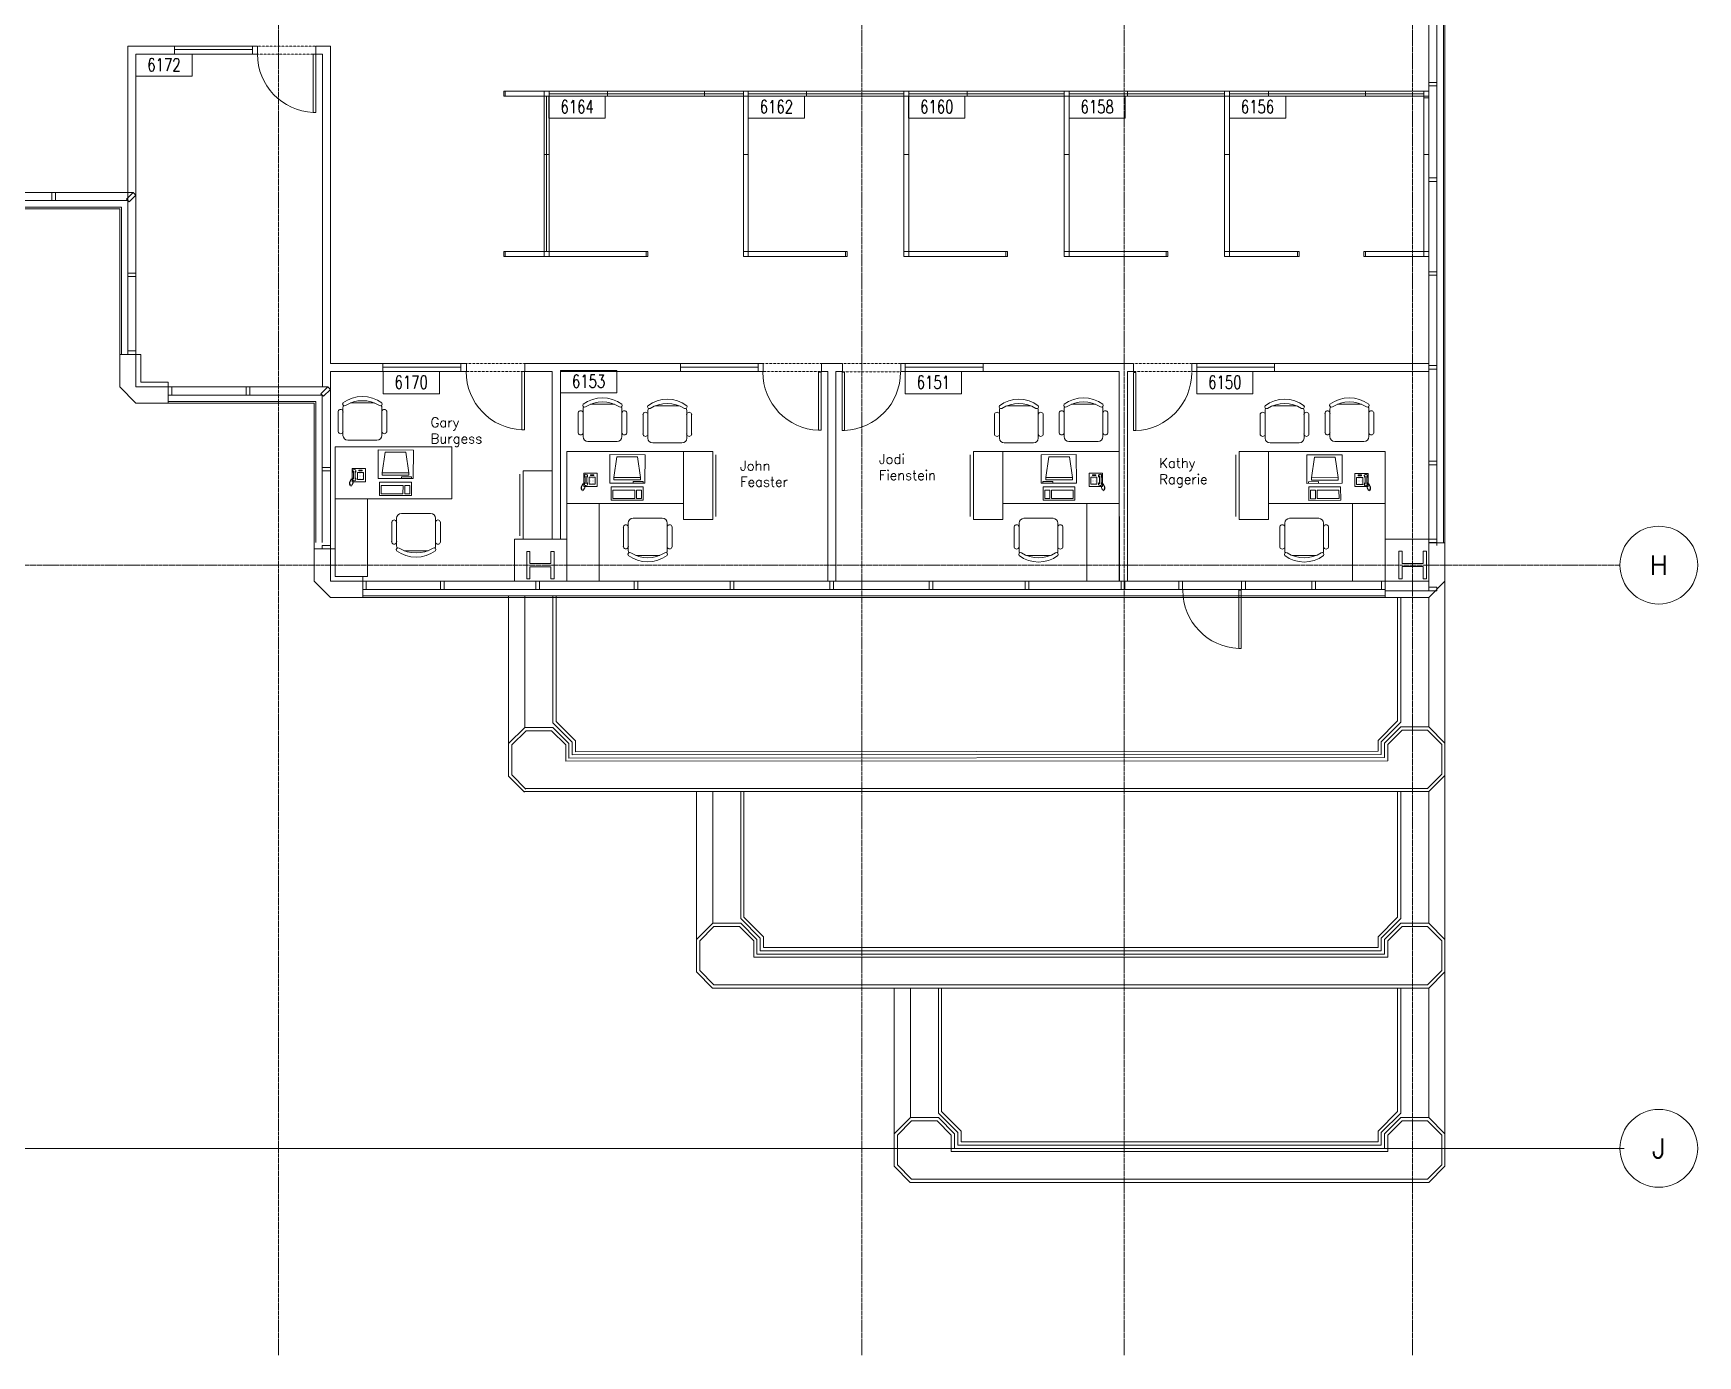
# Model space of a CAD drawing. Header units: inches. Extents: x 736 to 3540, y 736 to 3540.
# Drawn here: x 2513 to 3540, y 736 to 1552 of the extents above; entities that cross this region are included whole.
import ezdxf
from ezdxf.enums import TextEntityAlignment as Align

# ---------------------------------------------------------------- set-up
doc = ezdxf.new("R2010")
doc.units = ezdxf.units.IN
doc.header["$MEASUREMENT"] = 0
doc.linetypes.add('CENTER', pattern=[2, 1.25, -0.25, 0.25, -0.25])
doc.linetypes.add('HIDDEN2', pattern=[0.1875, 0.125, -0.0625])
doc.layers.get('0').update_dxf_attribs({"linetype": 'CONTINUOUS', "lineweight": 18})
for name, color, linetype, lineweight in [('BUILDING SHELL', 151, 'CONTINUOUS', 18), ('CHAIRS', 4, 'CONTINUOUS', 18), ('COLUMNS', 8, 'CONTINUOUS', 18), ('CPU', 6, 'CONTINUOUS', 18), ('CUBICLE PANELS', 6, 'CONTINUOUS', 18), ('DOORS', 3, 'CONTINUOUS', 18), ('EMPLOYEE', 1, 'CONTINUOUS', 18), ('FURNITURE', 3, 'CONTINUOUS', 18), ('GRID', 255, 'CONTINUOUS', 18), ('GRIDLN', 9, 'CENTER', 18), ('HEADERS', 5, 'HIDDEN2', 18), ('PHONES', 30, 'CONTINUOUS', 18), ('RMNUM', 11, 'CONTINUOUS', 18), ('ROOM NUMBERS', 21, 'CONTINUOUS', 18), ('SILLS', 8, 'CONTINUOUS', 18), ('TERRACE', 4, 'CONTINUOUS', 18), ('WALLS', 6, 'CONTINUOUS', 18), ('WINDOWS', 8, 'CONTINUOUS', 18), ('WINDOWS-MULLIONS', 8, 'CONTINUOUS', 18)]:
    doc.layers.add(name, color=color, linetype=linetype, lineweight=lineweight)
doc.styles.add('ARCHITXT', font='simplex.shx')
doc.styles.add('HL-LD', font='simplex.shx')
doc.styles.add('ROMANS', font='romans', dxfattribs={"width": 0.75, "height": 8})

# ---------------------------------------------------------------- blocks, each defined once
blk = doc.blocks.new('DR-36')
for p, q in [((0, 36), (0, 0)), ((0, 36), (1.5, 36)), ((1.5, 36), (1.5, 0)), ((0, 0), (1.5, 0))]:
    blk.add_line(p, q)
blk.add_arc((0, 0), 36, 0, 87.6141)
blk = doc.blocks.new('NCL-HL')
blk.add_circle((0, 0), 0.25)
at = {"style": 'HL-LD'}
blk.add_attdef('#', text='', height=0.125, dxfattribs=at).set_placement((0, 0), align=Align.MIDDLE)
blk = doc.blocks.new('RMNUM')
at = {"lineweight": -2}
blk.add_lwpolyline([(-16.33354, 6.674702), (18.388073, 6.674702), (18.388073, -6.982766), (-16.33354, -6.982766), (-16.33354, 6.674702)], dxfattribs=at)
at = {"lineweight": -2, "style": 'ROMANS', "width": 0.75}
blk.add_attdef('NUMBER', text='', height=8, dxfattribs=at).set_placement((1.027267, 0.114097), align=Align.MIDDLE_CENTER)
blk = doc.blocks.new('DESK3')
for p, q in [((72, 0), (0, 0)), ((0, 0), (0, -80)), ((72, -32), (72, 0)), ((0, -32), (72, -32)), ((20, -80), (20, -32)), ((0, -80), (20, -80))]:
    blk.add_line(p, q)
blk = doc.blocks.new('RECTANG')
for p, q in [((1, 1), (0, 1)), ((0, 1), (0, 0)), ((1, 0), (1, 1)), ((0, 0), (1, 0))]:
    blk.add_line(p, q)
blk = doc.blocks.new('FNPHONE')
for p, q in [((-9.1, 0.2), (-9.7, 0)), ((-8.9, 0.6), (-9.5, 0.4)), ((-8.7, 1), (-9.3, 0.8)), ((-8.5, 1.4), (-9.1, 1.2)), ((-8.3, 1.8), (-8.9, 1.6)), ((-7.1, 0.6), (-7.5, -0.6)), ((-7.3, 6.5), (-7.3, 1.5)), ((-6.3, 6.5), (-6.3, 1.5)), ((-3.9, 4.8), (-3.9, 4.8)), ((-3.9, 3.9), (-3.9, 3.9)), ((-3.9, 3), (-3.9, 3)), ((-3.9, 2), (-3.9, 2)), ((-2.9, 4.8), (-2.9, 4.8)), ((-2.9, 3.9), (-2.9, 3.9)), ((-2.9, 3), (-2.9, 3)), ((-2.9, 2), (-2.9, 2)), ((-2, 4.8), (-2, 4.8)), ((-2, 3.9), (-2, 3.9)), ((-2, 3), (-2, 3)), ((-2, 2), (-2, 2)), ((-9.3, -0.2), (-9.9, -0.4)), ((-9.3, -0.6), (-9.9, -0.8)), ((-9.3, -1), (-9.9, -1.2)), ((-9.3, -1.4), (-9.9, -1.6)), ((-9.1, -1.8), (-9.7, -2)), ((-8.9, -2.2), (-9.5, -2.4)), ((-8.4, -2.5), (-9, -2.7)), ((-7.9, -2), (-8.5, -2.2)), ((-7.7, -1.6), (-8.3, -1.8)), ((-7.5, -1.2), (-8.1, -1.4)), ((-7.3, -0.8), (-7.9, -1))]:
    blk.add_line(p, q)
for centre, start, end in [((-6.8, 6.5), 298.4915, 241.5085), ((-6.8, 1.5), 118.4915, 61.5085)]:
    blk.add_arc(centre, 1.05, start, end)
for p, xscale, yscale, zscale in [((-8.2, 0), 8.20528234483245, 8.104073169521023, 8.20528234483245), ((-4.8, 1.3), 3.75, 4.375, 3.75), ((-4, 6.7), 2.03125, 0.46875, 2.03125)]:
    blk.add_blockref('RECTANG', p, dxfattribs=dict(xscale=xscale, yscale=yscale, zscale=zscale))
blk = doc.blocks.new('CHAIR1')
for p, q in [((20, 12), (3, 12)), ((5.1, 15), (17.9, 15)), ((0, 9), (0, -9)), ((23, -7.4), (23, 7.4)), ((3, -12), (20, -12)), ((5.1, -15), (17.9, -15))]:
    blk.add_line(p, q)
for centre, radius, start, end in [((3, 9), 3, 90, 180), ((5.6, 13.5), 1.56, 73.7398, 286.2602), ((17.4, 13.5), 1.56, 253.7398, 106.2602), ((20, 9), 3, 62.4156, 90), ((22.3, 11.1), 1.1, 53.3099, 212.0274), ((4.8, 0), 19.6, 327.5758, 32.4242), ((7, 0), 20, 323.1301, 36.8699), ((3, -9), 3, 180, 270), ((5.6, -13.5), 1.56, 73.7398, 286.2602), ((17.4, -13.5), 1.56, 253.7398, 106.2602), ((20, -9), 3, 270, 297.5844), ((22.3, -11.1), 1.1, 147.9726, 306.6901)]:
    blk.add_arc(centre, radius, start, end)
blk = doc.blocks.new('IBMAT', base_point=(61, 306))
for p, q in [((75, 307), (75, 306)), ((81, 307), (75, 307)), ((81, 306), (81, 307))]:
    blk.add_line(p, q)
at = {"xscale": 21, "yscale": 17, "zscale": 21}
blk.add_blockref('RECTANG', (61, 306), dxfattribs=at)
blk = doc.blocks.new('KEYBOARD', base_point=(60, 294))
for p, xscale, yscale, zscale in [((60, 294), 19, 8, 19), ((61, 295), 13, 5, 13), ((75, 295), 3, 5, 3)]:
    blk.add_blockref('RECTANG', p, dxfattribs=dict(xscale=xscale, yscale=yscale, zscale=zscale))
blk = doc.blocks.new('COMPUTER')
for p, q in [((-6.6, 16.2), (-8.5, 3.5)), ((6.1, 16.2), (-6.6, 16.2)), ((8, 3.5), (6.1, 16.2)), ((-8.5, 3.5), (-8.5, 2)), ((8, 3.5), (-8.5, 3.5)), ((-8.5, 2), (8, 2)), ((8, 2), (8, 3.5))]:
    blk.add_line(p, q)
at = {"xscale": 1.033846153846154, "yscale": 1.033846153846154, "zscale": 1.033846153846154}
for name, p in [('IBMAT', (-10.9, 0)), ('KEYBOARD', (-10, -10.5))]:
    blk.add_blockref(name, p, dxfattribs=at)
blk = doc.blocks.new('FC42X18D')
for p, q in [((-21, 0), (-21, -18)), ((-21, 0), (21, 0)), ((21, -18), (21, 0)), ((-21, -18), (21, -18)), ((-19, -20), (19, -20))]:
    blk.add_line(p, q)

msp = doc.modelspace()

# ---------------------------------------------------------------- linework, layer by layer
at = {"layer": 'BUILDING SHELL'}
for p, q in [((2576, 1354), (2566, 1354)), ((2566, 1334), (2566, 1354)), ((2576, 1354), (2576, 1334)), ((2576, 1324), (2566, 1334)), ((2576, 1334), (2596, 1334)), ((2596, 1334), (2596, 1324)), ((2596, 1324), (2576, 1324)), ((2696, 1234), (2686, 1234)), ((2686, 1214), (2686, 1234)), ((2696, 1234), (2696, 1214)), ((3374, 1214), (3374, 1240.2)), ((3374, 1238), (3374, 1210.4)), ((3374, 1238), (3374, 1210)), ((3374, 1237.7), (3384, 1237.7)), ((3384, 1237.7), (3384, 1213.7)), ((2696, 1204), (2686, 1214)), ((2696, 1214), (2716, 1214)), ((2716, 1214), (2716, 1204)), ((3347.1, 1214), (3347.1, 1204)), ((3347.1, 1214), (3374, 1214)), ((3384, 1214), (3374, 1204)), ((2716, 1204), (2696, 1204)), ((3374, 1204), (3347.1, 1204))]:
    msp.add_line(p, q, dxfattribs=at)
at = {"layer": 'COLUMNS'}
for points in [[(2832.2, 1215.5), (2834.2, 1215.5), (2834.2, 1232.5), (2832.2, 1232.5), (2832.2, 1225), (2819.2, 1225), (2819.2, 1232.5), (2817.2, 1232.5), (2817.2, 1215.5), (2819.2, 1215.5), (2819.2, 1223), (2832.2, 1223)], [(3370.5, 1215.6), (3372.5, 1215.6), (3372.5, 1232.6), (3370.5, 1232.6), (3370.5, 1225.1), (3357.5, 1225.1), (3357.5, 1232.6), (3355.5, 1232.6), (3355.5, 1215.6), (3357.5, 1215.6), (3357.5, 1223.1), (3370.5, 1223.1)]]:
    msp.add_lwpolyline(points, close=True, dxfattribs=at)
at = {"layer": 'CUBICLE PANELS', "linetype": 'Continuous'}
for p, q in [((3371, 1513.5), (3374, 1513.5)), ((3371, 1478.5), (3371, 1476.5)), ((3374, 1477.5), (3371, 1477.5)), ((3374, 1478.5), (3374, 1476.5))]:
    msp.add_line(p, q, dxfattribs=at)
for points in [[(2805, 1513.5), (2804, 1513.5), (2803, 1513.5), (2803, 1516.5), (2805, 1516.5)], [(2804, 1516.5), (2804, 1513.5)], [(2805, 1516.5), (2827, 1516.5)], [(2805, 1513.5), (2827, 1513.5)], [(2827, 1516.5), (2828, 1516.5), (2828, 1513.5), (2827, 1513.5)], [(2828, 1516.5), (2831, 1516.5)], [(2828, 1512.5), (2828, 1513.5), (2831, 1513.5), (2831, 1512.5)], [(2828, 1478.5), (2828, 1512.5)], [(2829.5, 1477.5), (2829.5, 1513.5)], [(2832, 1513.5), (2831, 1513.5), (2831, 1516.5), (2832, 1516.5)], [(2831, 1515), (2867, 1515)], [(2831, 1478.5), (2831, 1512.5)], [(2832, 1516.5), (2866, 1516.5)], [(2832, 1513.5), (2866, 1513.5)], [(2866, 1516.5), (2868, 1516.5)], [(2866, 1513.5), (2868, 1513.5)], [(2867, 1516.5), (2867, 1513.5)], [(2867, 1515), (2927, 1515)], [(2868, 1516.5), (2926, 1516.5)], [(2868, 1513.5), (2926, 1513.5)], [(2926, 1516.5), (2928, 1516.5)], [(2926, 1513.5), (2928, 1513.5)], [(2927, 1516.5), (2927, 1513.5)], [(2927, 1515), (2951, 1515)], [(2928, 1516.5), (2950, 1516.5)], [(2928, 1513.5), (2950, 1513.5)], [(2950, 1516.5), (2951, 1516.5), (2951, 1513.5), (2950, 1513.5)], [(2951, 1516.5), (2954, 1516.5)], [(2951, 1512.5), (2951, 1513.5), (2954, 1513.5), (2954, 1512.5)], [(2951, 1478.5), (2951, 1512.5)], [(2955, 1513.5), (2954, 1513.5), (2954, 1516.5), (2955, 1516.5)], [(2954, 1515), (2990, 1515)], [(2954, 1478.5), (2954, 1512.5)], [(2955, 1516.5), (2989, 1516.5)], [(2955, 1513.5), (2989, 1513.5)], [(2989, 1516.5), (2991, 1516.5)], [(2989, 1513.5), (2991, 1513.5)], [(2990, 1516.5), (2990, 1513.5)], [(2990, 1515), (3050, 1515)], [(2991, 1516.5), (3049, 1516.5)], [(2991, 1513.5), (3049, 1513.5)], [(3049, 1516.5), (3050, 1516.5), (3050, 1513.5), (3049, 1513.5)], [(3050, 1516.5), (3053, 1516.5)], [(3050, 1512.5), (3050, 1513.5), (3053, 1513.5), (3053, 1512.5)], [(3050, 1478.5), (3050, 1512.5)], [(3054, 1513.5), (3053, 1513.5), (3053, 1516.5), (3054, 1516.5)], [(3053, 1515), (3089, 1515)], [(3053, 1478.5), (3053, 1512.5)], [(3054, 1516.5), (3088, 1516.5)], [(3054, 1513.5), (3088, 1513.5)], [(3088, 1516.5), (3090, 1516.5)], [(3088, 1513.5), (3090, 1513.5)], [(3089, 1516.5), (3089, 1513.5)], [(3089, 1515), (3149, 1515)], [(3090, 1516.5), (3148, 1516.5)], [(3090, 1513.5), (3148, 1513.5)], [(3148, 1516.5), (3149, 1516.5), (3149, 1513.5), (3148, 1513.5)], [(3149, 1516.5), (3152, 1516.5)], [(3149, 1512.5), (3149, 1513.5), (3152, 1513.5), (3152, 1512.5)], [(3149, 1478.5), (3149, 1512.5)], [(3153, 1513.5), (3152, 1513.5), (3152, 1516.5), (3153, 1516.5)], [(3152, 1515), (3188, 1515)], [(3152, 1478.5), (3152, 1512.5)], [(3153, 1516.5), (3187, 1516.5)], [(3153, 1513.5), (3187, 1513.5)], [(3187, 1516.5), (3189, 1516.5)], [(3187, 1513.5), (3189, 1513.5)], [(3188, 1516.5), (3188, 1513.5)], [(3188, 1515), (3248, 1515)], [(3189, 1516.5), (3247, 1516.5)], [(3189, 1513.5), (3247, 1513.5)], [(3247, 1516.5), (3248, 1516.5), (3248, 1513.5), (3247, 1513.5)], [(3248, 1516.5), (3251, 1516.5)], [(3248, 1512.5), (3248, 1513.5), (3251, 1513.5), (3251, 1512.5)], [(3248, 1512.5), (3248, 1478.5)], [(3252, 1513.5), (3251, 1513.5), (3251, 1516.5), (3252, 1516.5)], [(3251, 1515), (3275, 1515)], [(3251, 1512.5), (3251, 1478.5)], [(3252, 1516.5), (3274, 1516.5)], [(3252, 1513.5), (3274, 1513.5)], [(3274, 1516.5), (3276, 1516.5)], [(3274, 1513.5), (3276, 1513.5)], [(3275, 1516.5), (3275, 1513.5)], [(3275, 1515), (3335, 1515)], [(3276, 1516.5), (3334, 1516.5)], [(3276, 1513.5), (3334, 1513.5)], [(3334, 1516.5), (3336, 1516.5)], [(3334, 1513.5), (3336, 1513.5)], [(3335, 1516.5), (3335, 1513.5)], [(3335, 1515), (3371, 1515)], [(3336, 1516.5), (3370, 1516.5)], [(3336, 1513.5), (3370, 1513.5)], [(3370, 1516.5), (3371, 1516.5), (3371, 1513.5), (3370, 1513.5)], [(3374, 1513.5), (3374, 1516.5), (3371, 1516.5)], [(3374, 1514.5), (3374, 1513.5), (3374, 1512.5), (3371, 1512.5), (3371, 1514.5)], [(3371, 1512.5), (3371, 1513.5), (3374, 1513.5), (3374, 1512.5)], [(3371, 1512.5), (3371, 1478.5)], [(3374, 1512.5), (3374, 1478.5)], [(2828, 1478.5), (2828, 1476.5)], [(2831, 1477.5), (2828, 1477.5)], [(2828, 1418.5), (2828, 1476.5)], [(2829.5, 1417.5), (2829.5, 1477.5)], [(2831, 1478.5), (2831, 1476.5)], [(2831, 1418.5), (2831, 1476.5)], [(2951, 1476.5), (2951, 1478.5)], [(2951, 1477.5), (2954, 1477.5)], [(2951, 1418.5), (2951, 1476.5)], [(2954, 1476.5), (2954, 1478.5)], [(2954, 1418.5), (2954, 1476.5)], [(3050, 1476.5), (3050, 1478.5)], [(3050, 1477.5), (3053, 1477.5)], [(3050, 1418.5), (3050, 1476.5)], [(3053, 1476.5), (3053, 1478.5)], [(3053, 1418.5), (3053, 1476.5)], [(3149, 1476.5), (3149, 1478.5)], [(3149, 1477.5), (3152, 1477.5)], [(3149, 1418.5), (3149, 1476.5)], [(3152, 1476.5), (3152, 1478.5)], [(3152, 1418.5), (3152, 1476.5)], [(3248, 1478.5), (3248, 1476.5)], [(3251, 1477.5), (3248, 1477.5)], [(3248, 1476.5), (3248, 1418.5)], [(3251, 1478.5), (3251, 1476.5)], [(3251, 1476.5), (3251, 1418.5)], [(3371, 1476.5), (3371, 1418.5)], [(3374, 1476.5), (3374, 1418.5)], [(2831, 1418.5), (2831, 1417.5), (2828, 1417.5), (2828, 1418.5)], [(2954, 1418.5), (2954, 1417.5), (2951, 1417.5), (2951, 1418.5)], [(3053, 1418.5), (3053, 1417.5), (3050, 1417.5), (3050, 1418.5)], [(3152, 1418.5), (3152, 1417.5), (3149, 1417.5), (3149, 1418.5)], [(3251, 1418.5), (3251, 1417.5), (3248, 1417.5), (3248, 1418.5)], [(3374, 1418.5), (3374, 1417.5), (3371, 1417.5), (3371, 1418.5)], [(2805, 1414.5), (2804, 1414.5), (2803, 1414.5), (2803, 1417.5), (2805, 1417.5)], [(2804, 1417.5), (2804, 1414.5)], [(2827, 1417.5), (2805, 1417.5)], [(2827, 1414.5), (2805, 1414.5)], [(2827, 1417.5), (2828, 1417.5), (2828, 1414.5), (2827, 1414.5)], [(2831, 1414.5), (2828, 1414.5)], [(2832, 1414.5), (2831, 1414.5), (2831, 1417.5), (2832, 1417.5)], [(2890, 1417.5), (2832, 1417.5)], [(2890, 1414.5), (2832, 1414.5)], [(2890, 1417.5), (2891, 1417.5), (2892, 1417.5), (2892, 1414.5), (2890, 1414.5)], [(2891, 1414.5), (2891, 1417.5)], [(2951, 1417.5), (2951, 1414.5), (2954, 1414.5)], [(2955, 1414.5), (2954, 1414.5), (2954, 1417.5), (2955, 1417.5)], [(3013, 1417.5), (2955, 1417.5)], [(3013, 1414.5), (2955, 1414.5)], [(3013, 1417.5), (3014, 1417.5), (3015, 1417.5), (3015, 1414.5), (3013, 1414.5)], [(3014, 1414.5), (3014, 1417.5)], [(3050, 1417.5), (3050, 1414.5), (3053, 1414.5)], [(3054, 1414.5), (3053, 1414.5), (3053, 1417.5), (3054, 1417.5)], [(3112, 1417.5), (3054, 1417.5)], [(3112, 1414.5), (3054, 1414.5)], [(3112, 1417.5), (3113, 1417.5), (3114, 1417.5), (3114, 1414.5), (3112, 1414.5)], [(3113, 1414.5), (3113, 1417.5)], [(3149, 1417.5), (3149, 1414.5), (3152, 1414.5)], [(3153, 1414.5), (3152, 1414.5), (3152, 1417.5), (3153, 1417.5)], [(3211, 1417.5), (3153, 1417.5)], [(3211, 1414.5), (3153, 1414.5)], [(3211, 1417.5), (3212, 1417.5), (3213, 1417.5), (3213, 1414.5), (3211, 1414.5)], [(3212, 1414.5), (3212, 1417.5)], [(3248, 1417.5), (3248, 1414.5), (3251, 1414.5)], [(3252, 1414.5), (3251, 1414.5), (3251, 1417.5), (3252, 1417.5)], [(3292, 1417.5), (3252, 1417.5)], [(3292, 1414.5), (3252, 1414.5)], [(3292, 1417.5), (3293, 1417.5), (3294, 1417.5), (3294, 1414.5), (3292, 1414.5)], [(3293, 1414.5), (3293, 1417.5)], [(3336, 1414.5), (3335, 1414.5), (3334, 1414.5), (3334, 1417.5), (3336, 1417.5)], [(3335, 1417.5), (3335, 1414.5)], [(3370, 1417.5), (3336, 1417.5)], [(3370, 1414.5), (3336, 1414.5)], [(3370, 1417.5), (3371, 1417.5), (3371, 1414.5), (3370, 1414.5)], [(3371, 1414.5), (3374, 1414.5), (3374, 1417.5)]]:
    msp.add_lwpolyline(points, dxfattribs=at)
at = {"layer": 'GRIDLN'}
for p, q in [((2664, 3492), (2664, 736)), ((3024, 3492), (3024, 736)), ((3186, 3492), (3186, 736)), ((3364, 3492), (3364, 736)), ((3492, 1224), (736, 1224)), ((3492, 1224), (736, 1224)), ((3492, 864), (736, 864)), ((3494.7, 864), (738.7, 864))]:
    msp.add_line(p, q, dxfattribs=at)
at = {"layer": 'HEADERS'}
for p, q in [((2687.1, 1544.4), (2651.1, 1544.4)), ((2651.1, 1539.4), (2687.1, 1539.4)), ((2815.8, 1348.5), (2779.8, 1348.5)), ((2998.9, 1348.5), (2962.9, 1348.5)), ((3011.8, 1348.4), (3047.8, 1348.4)), ((3191.4, 1348.5), (3227.4, 1348.5)), ((2779.8, 1343.5), (2815.8, 1343.5)), ((2962.9, 1343.5), (2998.9, 1343.5)), ((3047.8, 1343.4), (3011.8, 1343.4)), ((3227.4, 1343.5), (3191.4, 1343.5)), ((3222.4, 1209), (3258.4, 1209))]:
    msp.add_line(p, q, dxfattribs=at)
at = {"layer": 'SILLS'}
msp.add_lwpolyline([(2819, 1214), (2819, 1214), (2819, 1214)], dxfattribs=at)
at = {"layer": 'TERRACE'}
for p, q in [((3384, 1214), (3384, 988.5)), ((2806, 1205), (2806, 1109.4)), ((2806, 1204), (2806, 1104)), ((2816, 1123.8), (2816, 1205)), ((2833.3, 1126.7), (2833.3, 1205)), ((2835.3, 1127.5), (2835.3, 1205)), ((3354.7, 1127.8), (3354.7, 1204)), ((3356.7, 1127), (3356.7, 1204)), ((3374, 1124.2), (3374, 1204)), ((2816, 1123.8), (2806, 1113.8)), ((2816.8, 1121.8), (2808, 1113)), ((2833.3, 1123.8), (2816, 1123.8)), ((2832.5, 1121.8), (2816.8, 1121.8)), ((2841.3, 1113), (2832.5, 1121.8)), ((2845.3, 1114.7), (2833.3, 1126.7)), ((2843.3, 1113.8), (2833.3, 1123.8)), ((2847.3, 1115.5), (2835.3, 1127.5)), ((3342.7, 1115.8), (3354.7, 1127.8)), ((3344.7, 1115), (3356.7, 1127)), ((3346.7, 1114.2), (3356.7, 1124.2)), ((3348.7, 1113.3), (3357.5, 1122.2)), ((3356.7, 1124.2), (3374, 1124.2)), ((3357.5, 1122.2), (3373.2, 1122.2)), ((3373.2, 1122.2), (3382, 1113.3)), ((3374, 1124.2), (3384, 1114.2)), ((2806, 1113.7), (2806, 1093.7)), ((2806, 1113.7), (2806, 1093.7)), ((2808, 1113), (2808, 1094.6)), ((2841.3, 1113), (2841.3, 1102.9)), ((2843.3, 1113.8), (2843.3, 1104.8)), ((2845.3, 1114.7), (2845.3, 1106.8)), ((2847.3, 1115.5), (2847.3, 1108.8)), ((3342.7, 1115.8), (3342.7, 1109.2)), ((3344.7, 1115), (3344.7, 1107.2)), ((3346.7, 1114.2), (3346.7, 1105.2)), ((3348.7, 1113.3), (3348.7, 1103.2)), ((3382, 1113.3), (3382, 1094.9)), ((3384, 1114.1), (3384, 1094.1)), ((3384, 1114.1), (3384, 1094.1)), ((3348.7, 1103.2), (2841.3, 1102.9)), ((2843.3, 1104.8), (3346.7, 1105.2)), ((2845.3, 1106.8), (3344.7, 1107.2)), ((2847.3, 1108.8), (3342.7, 1109.2)), ((3384, 1104.6), (3384, 1094.1)), ((2806, 1093.7), (2815.9, 1083.8)), ((2808, 1094.6), (2816.7, 1085.8)), ((3382, 1094.9), (3373.2, 1086.2)), ((3374.1, 1084.2), (3384, 1094.1)), ((3384, 1094.1), (3374.1, 1084.2)), ((3374.1, 1084.2), (2815.6, 1084.2)), ((3373.2, 1086.2), (2816.4, 1086.2)), ((2922, 1084.2), (2922, 988.5)), ((2932, 1002.9), (2932, 1084.2)), ((2949.3, 1005.8), (2949.3, 1084.1)), ((2951.3, 1006.6), (2951.3, 1084.1)), ((3354.7, 1006.6), (3354.7, 1084.2)), ((3356.7, 1005.8), (3356.7, 1084.2)), ((3374, 1002.9), (3374, 1084.2)), ((2932, 1002.9), (2922, 992.9)), ((2932.8, 1000.9), (2924, 992.1)), ((2949.3, 1002.9), (2932, 1002.9)), ((2948.5, 1000.9), (2932.8, 1000.9)), ((2957.3, 992.1), (2948.5, 1000.9)), ((2961.3, 993.8), (2949.3, 1005.8)), ((2959.3, 992.9), (2949.3, 1002.9)), ((2963.3, 994.6), (2951.3, 1006.6)), ((3342.7, 994.6), (3354.7, 1006.6)), ((3344.7, 993.8), (3356.7, 1005.8)), ((3346.7, 992.9), (3356.7, 1002.9)), ((3348.7, 992.1), (3357.5, 1000.9)), ((3356.7, 1002.9), (3374, 1002.9)), ((3357.5, 1000.9), (3373.2, 1000.9)), ((3373.2, 1000.9), (3382, 992.1)), ((3374, 1002.9), (3384, 992.9)), ((2922, 992.9), (2922, 972.9)), ((2922, 992.9), (2922, 972.9)), ((2924, 992.1), (2924, 973.7)), ((2957.3, 992.1), (2957.3, 982)), ((2959.3, 992.9), (2959.3, 983.9)), ((2961.3, 993.8), (2961.3, 985.9)), ((2963.3, 994.6), (2963.3, 987.9)), ((2963.3, 987.9), (3342.7, 987.9)), ((3342.7, 994.6), (3342.7, 987.9)), ((3344.7, 993.8), (3344.7, 985.9)), ((3346.7, 992.9), (3346.7, 983.9)), ((3348.7, 992.1), (3348.7, 982)), ((3382, 992.1), (3382, 973.7)), ((3384, 992.9), (3384, 972.9)), ((3384, 992.9), (3384, 972.9)), ((3348.7, 982), (2957.3, 982)), ((2959.3, 983.9), (3346.7, 983.9)), ((2961.3, 985.9), (3344.7, 985.9)), ((3384, 983.4), (3384, 972.9)), ((2922, 972.9), (2931.9, 962.9)), ((2924, 973.7), (2932.8, 964.9)), ((3382, 973.7), (3373.2, 964.9)), ((3384, 972.9), (3374.1, 962.9)), ((3374.1, 962.9), (3384, 972.9)), ((3384, 974.2), (3384, 868.6)), ((3374.1, 962.9), (2931.9, 962.9)), ((3373.2, 964.9), (2932.8, 964.9)), ((3044, 962.9), (3044, 868.6)), ((3054, 883), (3054, 962.9)), ((3071.3, 885.8), (3071.3, 962.9)), ((3073.3, 886.7), (3073.3, 962.9)), ((3354.7, 886.7), (3354.7, 962.9)), ((3356.7, 885.8), (3356.7, 962.9)), ((3374, 883), (3374, 962.9)), ((3083.3, 873.8), (3071.3, 885.8)), ((3085.3, 874.7), (3073.3, 886.7)), ((3342.7, 874.7), (3354.7, 886.7)), ((3344.7, 873.8), (3356.7, 885.8)), ((3054, 883), (3044, 873)), ((3054.8, 881), (3046, 872.2)), ((3071.3, 883), (3054, 883)), ((3070.5, 881), (3054.8, 881)), ((3079.3, 872.2), (3070.5, 881)), ((3081.3, 873), (3071.3, 883)), ((3083.3, 873.8), (3083.3, 866)), ((3085.3, 874.7), (3085.3, 868)), ((3342.7, 874.7), (3342.7, 868)), ((3344.7, 873.8), (3344.7, 866)), ((3346.7, 873), (3356.7, 883)), ((3348.7, 872.2), (3357.5, 881)), ((3356.7, 883), (3374, 883)), ((3357.5, 881), (3373.2, 881)), ((3373.2, 881), (3382, 872.2)), ((3374, 883), (3384, 873)), ((3044, 872.9), (3044, 852.9)), ((3044, 872.9), (3044, 852.9)), ((3044, 863.4), (3044, 852.9)), ((3046, 872.2), (3046, 853.8)), ((3079.3, 872.2), (3079.3, 862)), ((3081.3, 873), (3081.3, 864)), ((3081.3, 864), (3346.7, 864)), ((3083.3, 866), (3344.7, 866)), ((3085.3, 868), (3342.7, 868)), ((3346.7, 873), (3346.7, 864)), ((3348.7, 872.2), (3348.7, 862)), ((3382, 872.2), (3382, 853.8)), ((3384, 872.9), (3384, 852.9)), ((3384, 872.9), (3384, 852.9)), ((3384, 863.4), (3384, 852.9)), ((3044, 852.9), (3053.9, 843)), ((3053.9, 843), (3044, 852.9)), ((3046, 853.8), (3054.8, 845)), ((3348.7, 862), (3079.3, 862)), ((3382, 853.8), (3373.2, 845)), ((3384, 852.9), (3374.1, 843)), ((3374.1, 843), (3384, 852.9)), ((3374.1, 843), (3053.9, 843)), ((3373.2, 845), (3054.8, 845))]:
    msp.add_line(p, q, dxfattribs=at)
at = {"layer": 'WALLS'}
for p, q in [((3374, 1238), (3374, 1570)), ((2571, 1544.4), (2651.1, 1544.4)), ((2571, 1449), (2571, 1544.4)), ((2651.1, 1539.4), (2651.1, 1544.4)), ((2687.1, 1544.4), (2696.1, 1544.4)), ((2687.1, 1539.4), (2687.1, 1544.4)), ((2696.1, 1348.5), (2696.1, 1544.4)), ((2576, 1539.4), (2651.1, 1539.4)), ((2576, 1452.4), (2576, 1539.4)), ((2687.1, 1539.4), (2691.1, 1539.4)), ((2691.1, 1334), (2691.1, 1539.4)), ((2476, 1454), (2574.4, 1454)), ((2576, 1354), (2576, 1452.4)), ((2780, 1348.5), (2696.1, 1348.5)), ((2780, 1343.5), (2780, 1348.5)), ((2963.1, 1348.5), (2816, 1348.5)), ((2816, 1343.5), (2816, 1348.5)), ((2963.1, 1343.5), (2963.1, 1348.5)), ((2963.1, 1343.4), (2963.1, 1348.4)), ((2999.1, 1343.5), (2999.1, 1348.5)), ((3012.1, 1348.5), (2999.1, 1348.5)), ((3012.1, 1343.5), (3012.1, 1348.5)), ((3191.8, 1348.5), (3048.1, 1348.5)), ((3048.1, 1343.5), (3048.1, 1348.5)), ((3191.8, 1343.5), (3191.8, 1348.5)), ((3374, 1348.5), (3227.8, 1348.5)), ((3227.8, 1343.5), (3227.8, 1348.5)), ((3230.8, 1343.5), (3230.8, 1348.5)), ((3374, 1348.5), (3374, 1343.4)), ((2780, 1343.5), (2696.1, 1343.5)), ((2696.1, 1332.3), (2696.1, 1343.5)), ((2833, 1343.5), (2816, 1343.5)), ((2833, 1240.1), (2833, 1343.5)), ((2838, 1240.1), (2838, 1343.5)), ((2963.1, 1343.5), (2838, 1343.5)), ((3003, 1343.5), (2999.1, 1343.5)), ((3003, 1214.1), (3003, 1343.5)), ((3008, 1214.1), (3008, 1343.5)), ((3012.1, 1343.5), (3008, 1343.5)), ((3183, 1343.5), (3048.1, 1343.5)), ((3183, 1214.1), (3183, 1343.5)), ((3188, 1214.1), (3188, 1343.5)), ((3191.8, 1343.5), (3188, 1343.5)), ((3374, 1343.5), (3227.8, 1343.5)), ((2596, 1334), (2694.4, 1334)), ((2696, 1234), (2696, 1332.4)), ((2809.7, 1214.1), (2809.7, 1240.1)), ((2716, 1214.1), (3347, 1214.1)), ((3007.9, 1214.1), (3002.9, 1214.1)), ((3182.9, 1214.1), (3187.9, 1214.1))]:
    msp.add_line(p, q, dxfattribs=at)
for points in [[(2596, 1334), (2596, 1337), (2579, 1337), (2579, 1354), (2576, 1354)], [(2716, 1214), (2716, 1217), (2699, 1217), (2699, 1234), (2696, 1234)], [(2842, 1240.1), (2842, 1214.1), (2809.7, 1214.1)], [(2809.7, 1240.1), (2842, 1240.1)]]:
    msp.add_lwpolyline(points, dxfattribs=at)
msp.add_lwpolyline([(3374, 1240.1), (3374, 1208.1), (3347, 1208.1), (3347, 1240.1)], close=True, dxfattribs=at)
at = {"layer": 'WINDOWS'}
for p, q in [((3379, 1236.2), (3379, 1568.2)), ((3383, 1237.7), (3383, 1570)), ((3384, 1237.7), (3384, 1570)), ((2476, 1449), (2571, 1449)), ((2571, 1449), (2571, 1354)), ((2476, 1445), (2567, 1445)), ((2476, 1444), (2566, 1444)), ((2566, 1444), (2566, 1354)), ((2567, 1445), (2567, 1354)), ((2596, 1329), (2691, 1329)), ((2691, 1329), (2691, 1238)), ((2596, 1325), (2687, 1325)), ((2596, 1324), (2686, 1324)), ((2686, 1324), (2686, 1234)), ((2687, 1325), (2687, 1238)), ((2716, 1209), (3347, 1209)), ((2716, 1205), (3347.1, 1205)), ((2716, 1204), (3347.1, 1204))]:
    msp.add_line(p, q, dxfattribs=at)
for points in [[(2599.9, 1544.6), (2599.9, 1539.6), (2599.9, 1542.2), (2647.9, 1542.2), (2647.9, 1544.6), (2647.9, 1539.6)], [(2728.5, 1348.5), (2728.5, 1343.5), (2728.5, 1346.2), (2776.5, 1346.2), (2776.5, 1348.5), (2776.5, 1343.5)], [(2912.1, 1348.5), (2912.1, 1343.5), (2912.1, 1346.2), (2960.1, 1346.2), (2960.1, 1348.5), (2960.1, 1343.5)], [(3050.9, 1348.5), (3050.9, 1343.5), (3050.9, 1346.2), (3098.9, 1346.2), (3098.9, 1348.5), (3098.9, 1343.5)], [(3230.8, 1348.5), (3230.8, 1343.5), (3230.8, 1346.2), (3278.8, 1346.2), (3278.8, 1348.5), (3278.8, 1343.5)]]:
    msp.add_lwpolyline(points, dxfattribs=at)
at = {"layer": 'WINDOWS-MULLIONS'}
for points in [[(3379, 1522), (3374, 1522), (3374, 1519.8), (3379, 1519.8)], [(3379, 1463), (3374, 1463), (3374, 1460.8), (3379, 1460.8)], [(2524.1, 1449), (2524.1, 1454), (2526.3, 1454), (2526.3, 1449)], [(2570.2, 1449.8), (2574.4, 1454), (2576, 1452.4), (2571.8, 1448.2)], [(2571, 1402.1), (2576, 1402.1), (2576, 1404.3), (2571, 1404.3)], [(3379, 1405.1), (3374, 1405.1), (3374, 1402.9), (3379, 1402.9)], [(2571, 1354), (2576, 1354), (2576, 1356.2), (2571, 1356.2)], [(3379, 1347.2), (3374, 1347.2), (3374, 1345), (3379, 1345)], [(2596, 1329), (2596, 1334), (2598.2, 1334), (2598.2, 1329)], [(2644.1, 1329), (2644.1, 1334), (2646.3, 1334), (2646.3, 1329)], [(2690.2, 1329.8), (2694.4, 1334), (2696, 1332.4), (2691.8, 1328.2)], [(2691, 1282.1), (2696, 1282.1), (2696, 1284.3), (2691, 1284.3)], [(3379, 1288.2), (3374, 1288.2), (3374, 1286), (3379, 1286)], [(2691, 1234), (2696, 1234), (2696, 1236.2), (2691, 1236.2)], [(3379, 1240.1), (3374, 1240.1), (3374, 1237.9), (3379, 1237.9)], [(2716, 1209), (2716, 1214), (2718.2, 1214), (2718.2, 1209)], [(2764.1, 1209), (2764.1, 1214), (2766.3, 1214), (2766.3, 1209)], [(2822.9, 1209), (2822.9, 1214), (2825.2, 1214), (2825.2, 1209)], [(2883.6, 1209), (2883.6, 1214), (2885.9, 1214), (2885.9, 1209)], [(2942.8, 1209), (2942.8, 1214), (2945, 1214), (2945, 1209)], [(3004.3, 1209), (3004.3, 1214), (3006.5, 1214), (3006.5, 1209)], [(3065.7, 1209), (3065.7, 1214), (3067.9, 1214), (3067.9, 1209)], [(3124.9, 1209), (3124.9, 1214), (3127.1, 1214), (3127.1, 1209)], [(3184.2, 1209), (3184.2, 1214), (3186.4, 1214), (3186.4, 1209)], [(3219.8, 1209), (3219.8, 1214), (3222, 1214), (3222, 1209)], [(3258.5, 1209), (3258.5, 1214), (3260.8, 1214), (3260.8, 1209)], [(3301.8, 1209), (3301.8, 1214), (3304, 1214), (3304, 1209)], [(3344.8, 1209), (3344.8, 1214), (3347, 1214), (3347, 1209)], [(3379, 1210.4), (3374, 1210.4), (3374, 1208.1), (3379, 1208.1)]]:
    msp.add_lwpolyline(points, close=True, dxfattribs=at)

# ---------------------------------------------------------------- block references
at = {"layer": 'CHAIRS', "lineweight": -3}
for p, rotation in [((2715.8, 1301.1), 90), ((2864, 1300.3), 90), ((2904, 1299.4), 90), ((2748.9, 1255.9), 270), ((2891.9, 1253), 270)]:
    msp.add_blockref('CHAIR1', p, dxfattribs=dict(at, rotation=rotation))
at = {"layer": 'CHAIRS', "lineweight": -3, "xscale": -1}
for p, rotation in [((3121, 1299.4), 270), ((3160.9, 1300.3), 270), ((3285, 1299.4), 270), ((3325, 1300.3), 270), ((3133.1, 1252.9), 90), ((3297.1, 1252.9), 90)]:
    msp.add_blockref('CHAIR1', p, dxfattribs=dict(at, rotation=rotation))
at = {"layer": 'CPU', "lineweight": -3, "rotation": 359.8405448757372}
for p in [(2736.4, 1277.5), (2879.4, 1274.6)]:
    msp.add_blockref('COMPUTER', p, dxfattribs=at)
at = {"layer": 'CPU', "lineweight": -3, "xscale": -1, "rotation": 0.1594551242627595}
for p in [(3145.6, 1274.6), (3309.6, 1274.5)]:
    msp.add_blockref('COMPUTER', p, dxfattribs=at)
at = {"layer": 'DOORS', "rotation": 180}
for p in [(2687, 1539.4), (2815.8, 1343.5), (2998.9, 1343.2), (3258.2, 1208.5)]:
    msp.add_blockref('DR-36', p, dxfattribs=at)
at = {"layer": 'DOORS', "xscale": -1, "rotation": 180}
for p in [(3011.9, 1343.1), (3191.7, 1343)]:
    msp.add_blockref('DR-36', p, dxfattribs=at)
at = {"layer": 'FURNITURE', "lineweight": -3}
for name, p, rotation in [('DESK3', (2699, 1297), 359.9950299738796), ('DESK3', (2842, 1294.1), 359.9950299738796), ('FC42X18D', (3111, 1273.1), 270), ('FC42X18D', (3275, 1273.1), 270)]:
    msp.add_blockref(name, p, dxfattribs=dict(at, rotation=rotation))
at = {"layer": 'FURNITURE', "lineweight": -3, "xscale": -1}
for name, p, rotation in [('FC42X18D', (2914, 1273.1), 90), ('DESK3', (3183, 1294.1), 0.004970026120414417), ('DESK3', (3347, 1294.1), 0.004970026120414417), ('FC42X18D', (2833, 1261.1), 270)]:
    msp.add_blockref(name, p, dxfattribs=dict(at, rotation=rotation))
at = {"layer": 'GRID', "xscale": 96, "yscale": 96, "zscale": 96}
for p, values in [((3516, 1224), {'#': 'H'}), ((3516, 1224), {'#': 'H'}), ((3516, 864), {'#': 'J'}), ((3516, 864), {'#': 'J'})]:
    msp.add_blockref('NCL-HL', p, dxfattribs=at).add_auto_attribs(values)
at = {"layer": 'PHONES', "lineweight": -3}
for p in [(2717.6, 1275.5), (2860.6, 1272.6)]:
    msp.add_blockref('FNPHONE', p, dxfattribs=at)
at = {"layer": 'PHONES', "lineweight": -3, "xscale": -1}
for p in [(3164.4, 1272.6), (3328.4, 1272.5)]:
    msp.add_blockref('FNPHONE', p, dxfattribs=at)
at = {"layer": 'RMNUM'}
for p, values in [((2744.9, 1336.8), {'NUMBER': '6170'}), ((2854.4, 1337.4), {'NUMBER': '6153'}), ((3067.2, 1336.8), {'NUMBER': '6151'}), ((3247.1, 1336.8), {'NUMBER': '6150'})]:
    msp.add_blockref('RMNUM', p, dxfattribs=at).add_auto_attribs(values)
at = {"layer": 'ROOM NUMBERS'}
for p, values in [((2592.3, 1532.7), {'NUMBER': '6172'}), ((2847.3, 1506.8), {'NUMBER': '6164'}), ((2970.3, 1506.8), {'NUMBER': '6162'}), ((3069.3, 1506.8), {'NUMBER': '6160'}), ((3168.3, 1506.8), {'NUMBER': '6158'}), ((3267.3, 1506.8), {'NUMBER': '6156'})]:
    msp.add_blockref('RMNUM', p, dxfattribs=at).add_auto_attribs(values)

# ---------------------------------------------------------------- texts
at = {"layer": 'EMPLOYEE', "lineweight": -3, "char_height": 6, "attachment_point": 1, "style": 'ARCHITXT'}
for s, insert, width in [('\\A1;Gary\\PBurgess', (2757.9, 1315.1), 29.812), ('\\A1;John\\PFeaster', (2948.9, 1288.4), 27.843), ('\\A1;Jodi\\PFienstein', (3034.6, 1292.5), 32.746), ('\\A1;Kathy\\PRagerie', (3207.6, 1290), 28.347)]:
    msp.add_mtext(s, dxfattribs=dict(at, insert=insert, width=width))

doc.saveas('drawing.dxf')
